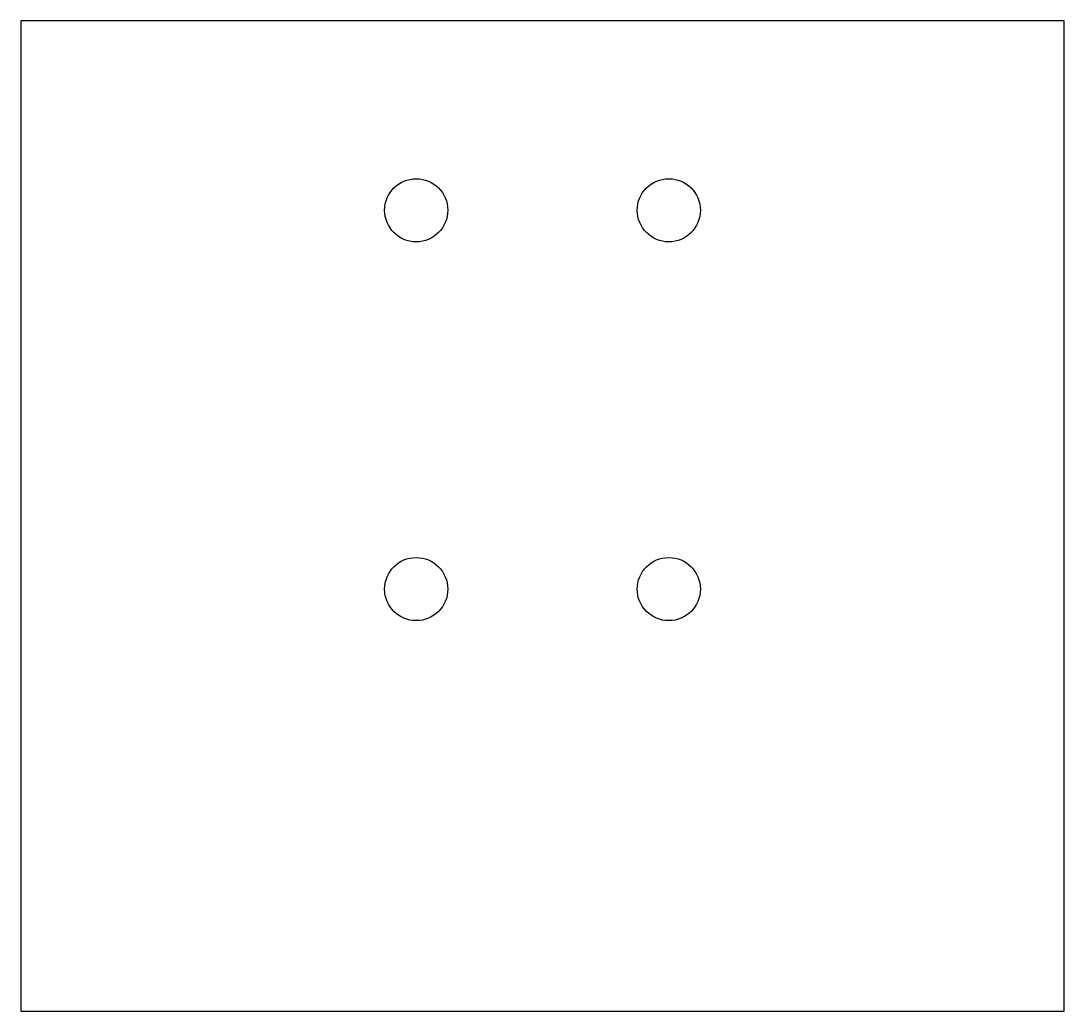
# Model space of a CAD drawing. Header units: inches. Extents: x -2.03 to 0.03, y -1.46 to 0.5.
import ezdxf

# ---------------------------------------------------------------- set-up
doc = ezdxf.new("R2010")
doc.units = ezdxf.units.IN
doc.layers.get('0').update_dxf_attribs({"linetype": 'CONTINUOUS'})

msp = doc.modelspace()

# ---------------------------------------------------------------- linework, layer by layer
msp.add_lwpolyline([(-2.0313, 0.5), (-2.0313, -1.4606), (0.0337, -1.4606), (0.0337, 0.5)], close=True)
for centre in [(-1.2488, 0.125), (-0.7488, 0.125), (-1.2488, -0.625), (-0.7488, -0.625)]:
    msp.add_circle(centre, 0.0625)

doc.saveas('drawing.dxf')
